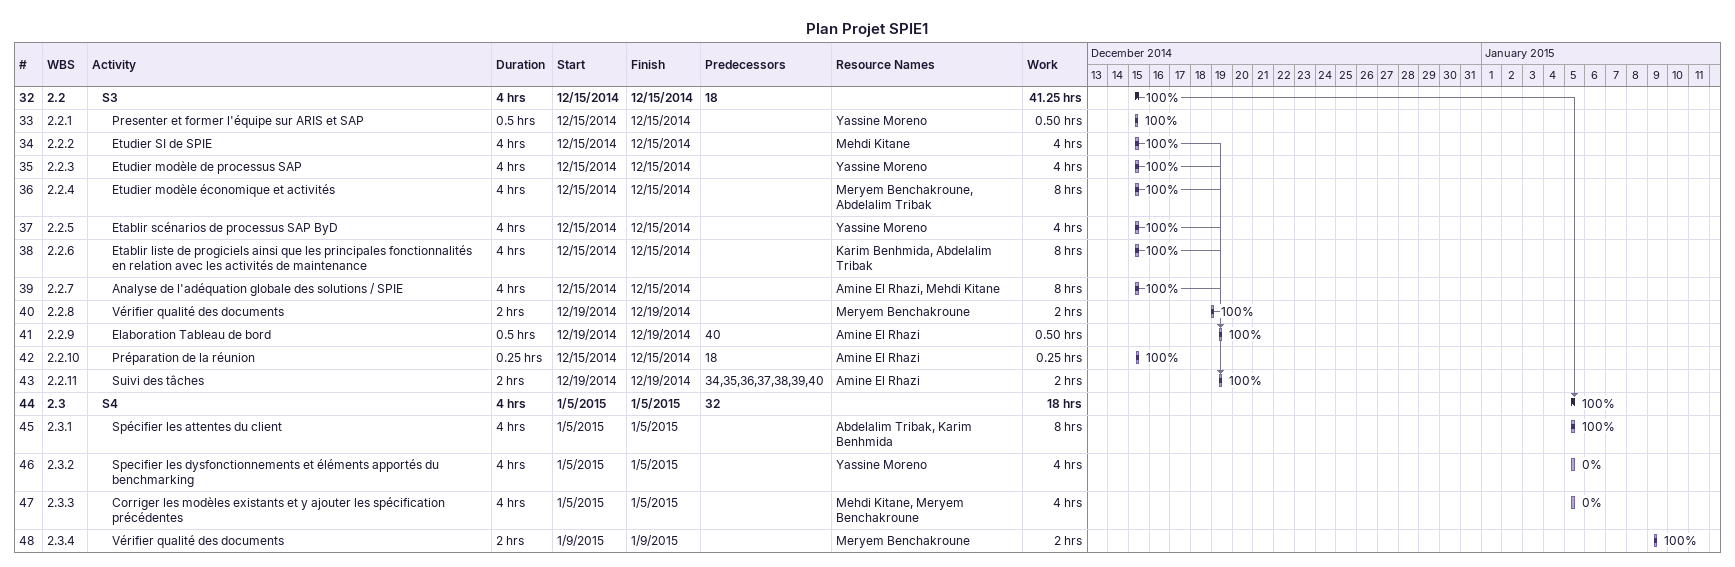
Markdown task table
Plan Projet SPIE1

| ID | WBS | Task | Duration | Start | Finish | Predecessors | Resources | % complete | Work (h) |
|---|---|---|---|---|---|---|---|---|---|
| 32 | 2.2 | **S3** | 4h | 2014-12-15 | 2014-12-15 | 18 |  | 100 | 41.25 |
| 33 | 2.2.1 | Presenter et former l'équipe sur ARIS et SAP | 0.5h | 2014-12-15 | 2014-12-15 |  | Yassine Moreno | 100 | 0.50 |
| 34 | 2.2.2 | Etudier SI de SPIE | 4h | 2014-12-15 | 2014-12-15 |  | Mehdi Kitane | 100 | 4 |
| 35 | 2.2.3 | Etudier modèle de processus SAP | 4h | 2014-12-15 | 2014-12-15 |  | Yassine Moreno | 100 | 4 |
| 36 | 2.2.4 | Etudier modèle économique et activités | 4h | 2014-12-15 | 2014-12-15 |  | Meryem Benchakroune, Abdelalim Tribak | 100 | 8 |
| 37 | 2.2.5 | Etablir scénarios de processus SAP ByD | 4h | 2014-12-15 | 2014-12-15 |  | Yassine Moreno | 100 | 4 |
| 38 | 2.2.6 | Etablir liste de progiciels ainsi que les principales fonctionnalités en relation avec les activités de maintenance | 4h | 2014-12-15 | 2014-12-15 |  | Karim Benhmida, Abdelalim Tribak | 100 | 8 |
| 39 | 2.2.7 | Analyse de l'adéquation globale des solutions / SPIE | 4h | 2014-12-15 | 2014-12-15 |  | Amine El Rhazi, Mehdi Kitane | 100 | 8 |
| 40 | 2.2.8 | Vérifier qualité des documents | 2h | 2014-12-19 | 2014-12-19 |  | Meryem Benchakroune | 100 | 2 |
| 41 | 2.2.9 | Elaboration Tableau de bord | 0.5h | 2014-12-19 | 2014-12-19 | 40 | Amine El Rhazi | 100 | 0.50 |
| 42 | 2.2.10 | Préparation de la réunion | 0.25h | 2014-12-15 | 2014-12-15 | 18 | Amine El Rhazi | 100 | 0.25 |
| 43 | 2.2.11 | Suivi des tâches | 2h | 2014-12-19 | 2014-12-19 | 34, 35, 36, 37, 38, 39, 40 | Amine El Rhazi | 100 | 2 |
| 44 | 2.3 | **S4** | 4h | 2015-01-05 | 2015-01-05 | 32 |  | 100 | 18 |
| 45 | 2.3.1 | Spécifier les attentes du client | 4h | 2015-01-05 | 2015-01-05 |  | Abdelalim Tribak, Karim Benhmida | 100 | 8 |
| 46 | 2.3.2 | Specifier les dysfonctionnements et éléments apportés du benchmarking | 4h | 2015-01-05 | 2015-01-05 |  | Yassine Moreno | 0 | 4 |
| 47 | 2.3.3 | Corriger les modèles existants et y ajouter les spécification précédentes | 4h | 2015-01-05 | 2015-01-05 |  | Mehdi Kitane, Meryem Benchakroune | 0 | 4 |
| 48 | 2.3.4 | Vérifier qualité des documents | 2h | 2015-01-09 | 2015-01-09 |  | Meryem Benchakroune | 100 | 2 |
